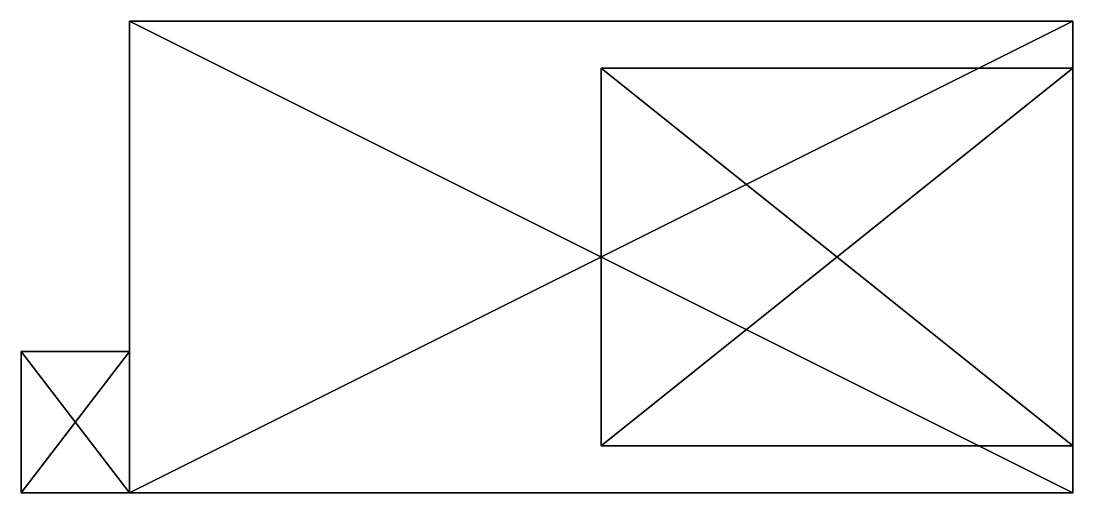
# Model space of a CAD drawing. Extents: x -0.58 to 5.08, y 0 to 2.54.
import ezdxf

# ---------------------------------------------------------------- set-up
doc = ezdxf.new("R2010")
doc.units = 0
doc.layers.add('back_attachment_snapon', color=254, linetype='CONTINUOUS')

msp = doc.modelspace()

# ---------------------------------------------------------------- meshes
at = {"layer": 'back_attachment_snapon', "color": 254}
mesh = msp.add_polyface(dxfattribs=at)
corners = [(0, 0, 2.5918), (0, 0, 1.2182), (-0.5842, 0, 1.335), (-0.5842, 0, 0.57), (0, 0, 0.6868), (0, 0), (5.08, 0), (5.08, 0, 3.81), (0, 0, 3.81), (0, 0, 3.1232), (-0.5842, 0, 3.24), (-0.5842, 0, 2.475), (0, 0.762, 0.6868), (-0.5842, 0.762, 0.57), (-0.5842, 0.762, 1.335), (0, 0.762, 1.2182), (0, 0.762, 2.5918), (0, 0.762, 3.1232), (0, 2.54, 3.81), (0, 2.54), (5.08, 0.254, 3.2385), (5.08, 0.254, 0.5715), (5.08, 2.286, 3.2385), (5.08, 2.286, 0.5715), (5.08, 2.54), (5.08, 2.54, 3.81), (-0.5842, 0.762, 3.24), (-0.5842, 0.762, 2.475), (2.54, 0.254, 3.2385), (2.54, 2.286, 3.2385), (2.54, 2.286, 0.5715), (2.54, 0.254, 0.5715)]
mesh.append_faces([[corners[k] for k in face] for face in [(0, 11, 10), (0, 10, 9), (0, 9, 7), (9, 8, 7), (0, 7, 6), (0, 6, 1), (6, 5, 4), (4, 3, 2), (6, 4, 1), (4, 2, 1), (12, 15, 14), (12, 14, 13), (18, 15, 19), (19, 12, 5), (12, 4, 5), (15, 12, 19), (18, 8, 17), (18, 17, 16), (8, 9, 17), (0, 15, 16), (15, 18, 16), (15, 0, 1), (25, 22, 7), (21, 23, 6), (22, 20, 7), (20, 21, 6), (7, 20, 6), (6, 23, 24), (23, 22, 25), (24, 23, 25), (18, 24, 25), (24, 18, 19), (8, 18, 25), (8, 25, 7), (5, 6, 19), (19, 6, 24), (27, 16, 17), (27, 17, 26), (20, 22, 28), (22, 29, 28), (23, 30, 29), (23, 29, 22), (23, 21, 30), (21, 31, 30), (20, 28, 31), (20, 31, 21), (28, 29, 31), (31, 29, 30), (17, 9, 10), (17, 10, 26), (26, 10, 11), (26, 11, 27), (27, 11, 0), (27, 0, 16), (4, 12, 3), (3, 12, 13), (3, 13, 2), (2, 13, 14), (2, 14, 1), (1, 14, 15)]], dxfattribs={"color": 254})

doc.saveas('drawing.dxf')
